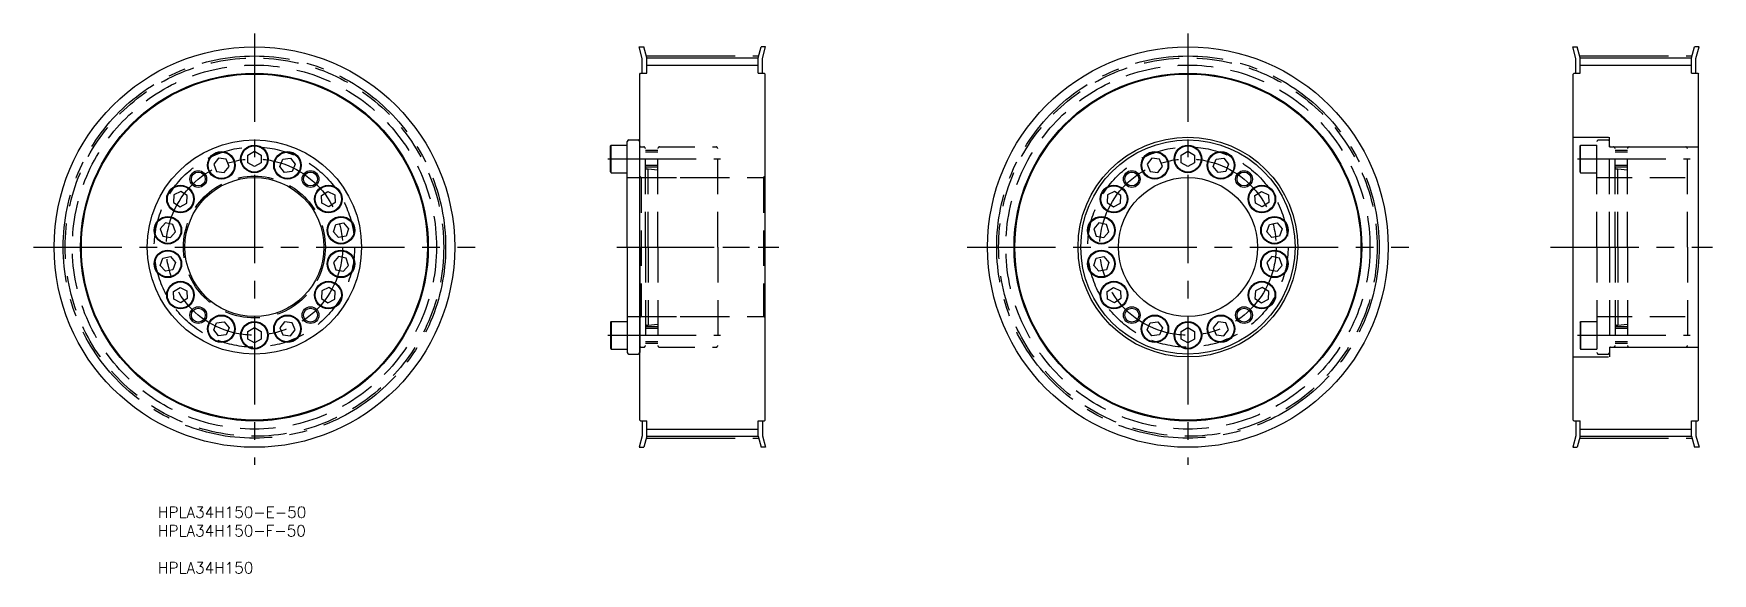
# Model space of a CAD drawing. Extents: x -30 to 574, y -15 to 179.
import ezdxf

# ---------------------------------------------------------------- set-up
doc = ezdxf.new("R2010")
doc.units = 0
doc.linetypes.add('CENTER', pattern=[50.8, 31.75, -6.35, 6.35, -6.35])
doc.linetypes.add('DASHED', pattern=[19.05, 12.7, -6.35])
doc.layers.get('0').update_dxf_attribs({"linetype": 'CONTINUOUS'})
doc.layers.add('CENTER', color=1, linetype='CENTER')
doc.styles.add('MISUMI', font='txt.shx')

# ---------------------------------------------------------------- blocks, each defined once
blk = doc.blocks.new('*U6')
at = {"color": 7, "linetype": 'CONTINUOUS', "style": 'MISUMI'}
for s, p in [('HPLA34H150-E-50', (15.05, 4.8)), ('HPLA34H150-F-50', (15.05, -1.87)), ('HPLA34H150', (15.05, -15.2))]:
    blk.add_text(s, height=4, dxfattribs=at).set_placement(p)

msp = doc.modelspace()

# ---------------------------------------------------------------- linework, layer by layer
at = {"color": 7, "linetype": 'CONTINUOUS'}
for p, q in [((189.16, 169.97), (188.05, 174.14)), ((188.05, 174.14), (189.7, 174.14)), ((189.16, 164.64), (189.16, 169.97)), ((190.76, 170.18), (189.7, 174.14)), ((190.76, 170.18), (230.76, 170.18)), ((190.76, 164.64), (190.76, 170.18)), ((230.76, 170.18), (231.83, 174.14)), ((230.76, 164.64), (230.76, 170.18)), ((233.48, 174.14), (231.83, 174.14)), ((232.36, 169.97), (233.48, 174.14)), ((232.36, 164.64), (232.36, 169.97)), ((524.71, 169.97), (523.6, 174.14)), ((523.6, 174.14), (525.25, 174.14)), ((524.71, 164.64), (524.71, 169.97)), ((526.31, 170.18), (525.25, 174.14)), ((526.31, 170.18), (566.31, 170.18)), ((526.31, 164.64), (526.31, 170.18)), ((566.31, 170.18), (567.38, 174.14)), ((566.31, 164.64), (566.31, 170.18)), ((569.03, 174.14), (567.38, 174.14)), ((567.91, 169.97), (569.03, 174.14)), ((567.91, 164.64), (567.91, 169.97)), ((188.26, 164.34), (188.56, 164.64)), ((188.26, 39.94), (188.26, 164.34)), ((188.56, 164.64), (190.76, 164.64)), ((230.76, 164.64), (232.96, 164.64)), ((232.96, 164.64), (233.26, 164.34)), ((233.26, 39.94), (233.26, 164.34)), ((523.81, 164.34), (524.11, 164.64)), ((523.81, 39.94), (523.81, 164.34)), ((524.11, 164.64), (526.31, 164.64)), ((566.31, 164.64), (568.51, 164.64)), ((568.51, 164.64), (568.81, 164.34)), ((568.81, 39.94), (568.81, 164.34)), ((183.76, 102.14), (183.76, 140.04)), ((184.36, 140.64), (187.66, 140.64)), ((188.26, 102.14), (188.26, 140.04)), ((36.81, 134.11), (35.11, 131.92)), ((39.56, 133.72), (36.81, 134.11)), ((38.19, 133.91), (38.19, 133.91)), ((38.87, 133.82), (38.87, 133.82)), ((40.6, 131.15), (39.56, 133.72)), ((47.33, 135.23), (49.73, 136.62)), ((47.33, 132.46), (47.33, 135.23)), ((49.73, 136.62), (52.13, 135.23)), ((52.13, 135.23), (52.13, 132.46)), ((58.86, 131.15), (59.9, 133.72)), ((59.9, 133.72), (62.64, 134.11)), ((62.64, 134.11), (64.35, 131.92)), ((177.76, 138.55), (177.91, 138.79)), ((177.76, 129.14), (177.76, 138.55)), ((177.91, 128.89), (177.91, 138.79)), ((177.91, 138.79), (183.76, 138.79)), ((183.76, 128.89), (183.76, 138.79)), ((183.76, 130.84), (183.76, 136.84)), ((372.36, 134.11), (370.66, 131.92)), ((375.11, 133.72), (372.36, 134.11)), ((373.74, 133.91), (373.74, 133.91)), ((374.42, 133.82), (374.42, 133.82)), ((376.15, 131.15), (375.11, 133.72)), ((382.88, 135.23), (385.28, 136.62)), ((382.88, 132.46), (382.88, 135.23)), ((385.28, 136.62), (387.68, 135.23)), ((387.68, 135.23), (387.68, 132.46)), ((394.41, 131.15), (395.45, 133.72)), ((395.45, 133.72), (398.19, 134.11)), ((398.19, 134.11), (399.9, 131.92)), ((35.11, 131.92), (36.15, 129.35)), ((36.15, 129.35), (38.89, 128.97)), ((38.89, 128.97), (40.6, 131.15)), ((49.73, 131.07), (47.33, 132.46)), ((52.13, 132.46), (49.73, 131.07)), ((60.56, 128.97), (58.86, 131.15)), ((63.31, 129.35), (60.56, 128.97)), ((64.35, 131.92), (63.31, 129.35)), ((177.76, 129.14), (177.91, 128.89)), ((177.91, 128.89), (183.76, 128.89)), ((370.66, 131.92), (371.7, 129.35)), ((371.7, 129.35), (374.44, 128.97)), ((374.44, 128.97), (376.15, 131.15)), ((385.28, 131.07), (382.88, 132.46)), ((387.68, 132.46), (385.28, 131.07)), ((396.11, 128.97), (394.41, 131.15)), ((398.86, 129.35), (396.11, 128.97)), ((399.9, 131.92), (398.86, 129.35)), ((20.82, 120.92), (20.67, 118.15)), ((23.29, 122.18), (20.82, 120.92)), ((25.61, 120.67), (23.29, 122.18)), ((73.84, 120.67), (76.17, 122.18)), ((76.17, 122.18), (78.64, 120.92)), ((78.64, 120.92), (78.78, 118.15)), ((356.37, 120.92), (356.22, 118.15)), ((358.84, 122.18), (356.37, 120.92)), ((361.16, 120.67), (358.84, 122.18)), ((409.39, 120.67), (411.72, 122.18)), ((411.72, 122.18), (414.19, 120.92)), ((414.19, 120.92), (414.33, 118.15)), ((20.67, 118.15), (23, 116.64)), ((23, 116.64), (25.47, 117.9)), ((25.47, 117.9), (25.61, 120.67)), ((73.99, 117.9), (73.84, 120.67)), ((76.46, 116.64), (73.99, 117.9)), ((78.78, 118.15), (76.46, 116.64)), ((356.22, 118.15), (358.55, 116.64)), ((358.55, 116.64), (361.02, 117.9)), ((361.02, 117.9), (361.16, 120.67)), ((409.54, 117.9), (409.39, 120.67)), ((412.01, 116.64), (409.54, 117.9)), ((414.33, 118.15), (412.01, 116.64)), ((17.71, 110.81), (15.89, 108.72)), ((15.89, 108.72), (16.79, 106.1)), ((20.43, 110.28), (17.71, 110.81)), ((21.33, 107.66), (20.43, 110.28)), ((78.13, 107.66), (79.03, 110.28)), ((79.03, 110.28), (81.75, 110.81)), ((81.75, 110.81), (83.57, 108.72)), ((83.57, 108.72), (82.66, 106.1)), ((353.26, 110.81), (351.44, 108.72)), ((351.44, 108.72), (352.34, 106.1)), ((355.98, 110.28), (353.26, 110.81)), ((356.88, 107.66), (355.98, 110.28)), ((413.67, 107.66), (414.58, 110.28)), ((414.58, 110.28), (417.3, 110.81)), ((417.3, 110.81), (419.12, 108.72)), ((419.12, 108.72), (418.21, 106.1)), ((16.79, 106.1), (19.51, 105.57)), ((19.51, 105.57), (21.33, 107.66)), ((79.94, 105.57), (78.13, 107.66)), ((82.66, 106.1), (79.94, 105.57)), ((352.34, 106.1), (355.06, 105.57)), ((355.06, 105.57), (356.88, 107.66)), ((415.49, 105.57), (413.67, 107.66)), ((418.21, 106.1), (415.49, 105.57)), ((15.89, 95.57), (16.79, 98.19)), ((16.79, 98.19), (19.51, 98.72)), ((19.51, 98.72), (21.33, 96.62)), ((21.33, 96.62), (20.43, 94)), ((79.94, 98.72), (78.13, 96.62)), ((78.13, 96.62), (79.03, 94)), ((82.66, 98.19), (79.94, 98.72)), ((83.57, 95.57), (82.66, 98.19)), ((183.76, 102.14), (183.76, 64.24)), ((188.26, 102.14), (188.26, 64.24)), ((351.44, 95.57), (352.34, 98.19)), ((352.34, 98.19), (355.06, 98.72)), ((355.06, 98.72), (356.88, 96.62)), ((356.88, 96.62), (355.98, 94)), ((415.49, 98.72), (413.67, 96.62)), ((413.67, 96.62), (414.58, 94)), ((418.21, 98.19), (415.49, 98.72)), ((419.12, 95.57), (418.21, 98.19)), ((17.71, 93.48), (15.89, 95.57)), ((20.43, 94), (17.71, 93.48)), ((79.03, 94), (81.75, 93.48)), ((81.75, 93.48), (83.57, 95.57)), ((353.26, 93.48), (351.44, 95.57)), ((355.98, 94), (353.26, 93.48)), ((414.58, 94), (417.3, 93.48)), ((417.3, 93.48), (419.12, 95.57)), ((20.67, 86.14), (23, 87.65)), ((20.82, 83.37), (20.67, 86.14)), ((23, 87.65), (25.47, 86.39)), ((25.47, 86.39), (25.61, 83.62)), ((73.99, 86.39), (73.84, 83.62)), ((76.46, 87.65), (73.99, 86.39)), ((78.78, 86.14), (76.46, 87.65)), ((78.64, 83.37), (78.78, 86.14)), ((356.22, 86.14), (358.55, 87.65)), ((356.37, 83.37), (356.22, 86.14)), ((358.55, 87.65), (361.02, 86.39)), ((361.02, 86.39), (361.16, 83.62)), ((409.54, 86.39), (409.39, 83.62)), ((412.01, 87.65), (409.54, 86.39)), ((414.33, 86.14), (412.01, 87.65)), ((414.19, 83.37), (414.33, 86.14)), ((23.29, 82.11), (20.82, 83.37)), ((25.61, 83.62), (23.29, 82.11)), ((73.84, 83.62), (76.17, 82.11)), ((76.17, 82.11), (78.64, 83.37)), ((358.84, 82.11), (356.37, 83.37)), ((361.16, 83.62), (358.84, 82.11)), ((409.39, 83.62), (411.72, 82.11)), ((411.72, 82.11), (414.19, 83.37)), ((35.11, 72.37), (36.15, 74.94)), ((36.15, 74.94), (38.89, 75.32)), ((38.89, 75.32), (40.6, 73.14)), ((40.6, 73.14), (39.56, 70.57)), ((47.33, 71.83), (49.73, 73.22)), ((49.73, 73.22), (52.13, 71.83)), ((60.56, 75.32), (58.86, 73.14)), ((58.86, 73.14), (59.9, 70.57)), ((63.31, 74.94), (60.56, 75.32)), ((64.35, 72.37), (63.31, 74.94)), ((177.76, 75.15), (177.91, 75.39)), ((177.76, 75.15), (177.76, 65.74)), ((177.91, 75.39), (177.91, 65.49)), ((177.91, 75.39), (183.76, 75.39)), ((183.76, 75.39), (183.76, 65.49)), ((183.76, 73.44), (183.76, 67.44)), ((370.66, 72.37), (371.7, 74.94)), ((371.7, 74.94), (374.44, 75.32)), ((374.44, 75.32), (376.15, 73.14)), ((376.15, 73.14), (375.11, 70.57)), ((382.88, 71.83), (385.28, 73.22)), ((385.28, 73.22), (387.68, 71.83)), ((396.11, 75.32), (394.41, 73.14)), ((394.41, 73.14), (395.45, 70.57)), ((398.86, 74.94), (396.11, 75.32)), ((399.9, 72.37), (398.86, 74.94)), ((36.81, 70.18), (35.11, 72.37)), ((39.56, 70.57), (36.81, 70.18)), ((47.33, 69.06), (47.33, 71.83)), ((49.73, 67.67), (47.33, 69.06)), ((52.13, 69.06), (49.73, 67.67)), ((52.13, 71.83), (52.13, 69.06)), ((59.9, 70.57), (62.64, 70.18)), ((62.64, 70.18), (64.35, 72.37)), ((372.36, 70.18), (370.66, 72.37)), ((375.11, 70.57), (372.36, 70.18)), ((382.88, 69.06), (382.88, 71.83)), ((385.28, 67.67), (382.88, 69.06)), ((387.68, 69.06), (385.28, 67.67)), ((387.68, 71.83), (387.68, 69.06)), ((395.45, 70.57), (398.19, 70.18)), ((398.19, 70.18), (399.9, 72.37)), ((177.76, 65.74), (177.91, 65.49)), ((177.91, 65.49), (183.76, 65.49)), ((184.36, 63.64), (187.66, 63.64)), ((188.26, 39.94), (188.56, 39.64)), ((188.56, 39.64), (190.76, 39.64)), ((189.16, 39.64), (189.16, 34.32)), ((190.76, 34.11), (190.76, 39.64)), ((230.76, 34.11), (230.76, 39.64)), ((230.76, 39.64), (232.96, 39.64)), ((232.36, 39.64), (232.36, 34.32)), ((232.96, 39.64), (233.26, 39.94)), ((523.81, 39.94), (524.11, 39.64)), ((524.11, 39.64), (526.31, 39.64)), ((524.71, 39.64), (524.71, 34.32)), ((526.31, 34.11), (526.31, 39.64)), ((566.31, 34.11), (566.31, 39.64)), ((566.31, 39.64), (568.51, 39.64)), ((567.91, 39.64), (567.91, 34.32)), ((568.51, 39.64), (568.81, 39.94)), ((189.16, 34.32), (188.05, 30.14)), ((190.76, 34.11), (189.7, 30.14)), ((190.76, 34.11), (230.76, 34.11)), ((230.76, 34.11), (231.83, 30.14)), ((232.36, 34.32), (233.48, 30.14)), ((524.71, 34.32), (523.6, 30.14)), ((526.31, 34.11), (525.25, 30.14)), ((526.31, 34.11), (566.31, 34.11)), ((566.31, 34.11), (567.38, 30.14)), ((567.91, 34.32), (569.03, 30.14)), ((188.05, 30.14), (189.7, 30.14)), ((233.48, 30.14), (231.83, 30.14)), ((523.6, 30.14), (525.25, 30.14)), ((569.03, 30.14), (567.38, 30.14))]:
    msp.add_line(p, q, dxfattribs=at)
at = {"color": 3, "linetype": 'CONTINUOUS'}
for p, q in [((190.76, 167.59), (230.76, 167.59)), ((526.31, 167.59), (566.31, 167.59)), ((190.76, 36.7), (230.76, 36.7)), ((526.31, 36.7), (566.31, 36.7))]:
    msp.add_line(p, q, dxfattribs=at)
at = {"color": 3, "linetype": 'DASHED'}
for p, q in [((523.81, 141.64), (536.81, 141.64)), ((532.31, 102.14), (532.31, 140.04)), ((532.91, 140.64), (536.21, 140.64)), ((536.81, 138.14), (536.81, 141.64)), ((536.81, 102.14), (536.81, 140.04)), ((188.67, 138.14), (189.66, 138.14)), ((190.26, 102.14), (190.26, 137.54)), ((194.76, 136.84), (190.26, 136.84)), ((194.76, 136.24), (190.26, 136.24)), ((194.76, 102.14), (194.76, 137.54)), ((195.36, 138.14), (215.66, 138.14)), ((216.26, 102.14), (216.26, 137.54)), ((526.31, 138.55), (526.45, 138.79)), ((526.31, 129.14), (526.31, 138.55)), ((526.45, 128.89), (526.45, 138.79)), ((526.45, 138.79), (532.31, 138.79)), ((532.31, 128.89), (532.31, 138.79)), ((532.31, 130.84), (532.31, 136.84)), ((536.81, 138.14), (568.81, 138.14)), ((537.22, 138.14), (538.21, 138.14)), ((538.81, 102.14), (538.81, 137.54)), ((543.31, 136.84), (538.81, 136.84)), ((543.31, 136.24), (538.81, 136.24)), ((543.31, 102.14), (543.31, 137.54)), ((543.91, 138.14), (564.21, 138.14)), ((564.81, 102.14), (564.81, 137.54)), ((183.76, 127.14), (216.26, 127.14)), ((188.26, 127.64), (188.76, 127.14)), ((188.76, 127.14), (232.76, 127.14)), ((188.76, 127.14), (188.76, 77.14)), ((194.76, 131.44), (190.26, 131.44)), ((194.76, 130.84), (190.26, 130.84)), ((190.67, 130.26), (191.26, 130.26)), ((191.26, 102.14), (191.26, 130.26)), ((191.26, 130.26), (194.76, 129.87)), ((233.26, 127.64), (232.76, 127.14)), ((232.76, 127.14), (232.76, 77.14)), ((526.31, 129.14), (526.45, 128.89)), ((526.45, 128.89), (532.31, 128.89)), ((532.31, 127.14), (564.81, 127.14)), ((543.31, 131.44), (538.81, 131.44)), ((543.31, 130.84), (538.81, 130.84)), ((539.22, 130.26), (539.81, 130.26)), ((539.81, 102.14), (539.81, 130.26)), ((539.81, 130.26), (543.31, 129.87)), ((190.26, 102.14), (190.26, 66.74)), ((191.26, 102.14), (191.26, 74.03)), ((194.76, 102.14), (194.76, 66.74)), ((216.26, 102.14), (216.26, 66.74)), ((532.31, 102.14), (532.31, 64.24)), ((536.81, 102.14), (536.81, 64.24)), ((538.81, 102.14), (538.81, 66.74)), ((539.81, 102.14), (539.81, 74.03)), ((543.31, 102.14), (543.31, 66.74)), ((564.81, 102.14), (564.81, 66.74)), ((183.76, 77.14), (216.26, 77.14)), ((188.26, 76.64), (188.76, 77.14)), ((188.76, 77.14), (232.76, 77.14)), ((194.76, 73.44), (190.26, 73.44)), ((194.76, 72.84), (190.26, 72.84)), ((190.67, 74.03), (191.26, 74.03)), ((191.26, 74.03), (194.76, 74.42)), ((233.26, 76.64), (232.76, 77.14)), ((526.31, 75.15), (526.45, 75.39)), ((526.31, 75.15), (526.31, 65.74)), ((526.45, 75.39), (526.45, 65.49)), ((526.45, 75.39), (532.31, 75.39)), ((532.31, 77.14), (564.81, 77.14)), ((532.31, 75.39), (532.31, 65.49)), ((532.31, 73.44), (532.31, 67.44)), ((543.31, 73.44), (538.81, 73.44)), ((543.31, 72.84), (538.81, 72.84)), ((539.22, 74.03), (539.81, 74.03)), ((539.81, 74.03), (543.31, 74.42)), ((194.76, 68.04), (190.26, 68.04)), ((194.76, 67.44), (190.26, 67.44)), ((543.31, 68.04), (538.81, 68.04)), ((543.31, 67.44), (538.81, 67.44)), ((188.67, 66.14), (189.66, 66.14)), ((195.36, 66.14), (215.66, 66.14)), ((523.81, 62.64), (536.81, 62.64)), ((526.31, 65.74), (526.45, 65.49)), ((526.45, 65.49), (532.31, 65.49)), ((532.91, 63.64), (536.21, 63.64)), ((536.81, 66.14), (536.81, 62.64)), ((536.81, 66.14), (568.81, 66.14)), ((537.22, 66.14), (538.21, 66.14)), ((543.91, 66.14), (564.21, 66.14))]:
    msp.add_line(p, q, dxfattribs=at)
at = {"color": 7, "linetype": 'CONTINUOUS'}
for centre, radius in [((49.73, 102.14), 72), ((385.28, 102.14), 72), ((49.73, 102.14), 62.5), ((49.73, 102.14), 62.2), ((385.28, 102.14), 62.5), ((385.28, 102.14), 62.2), ((49.73, 102.14), 38.5), ((385.28, 102.14), 39.5), ((385.28, 102.14), 38.5), ((37.85, 131.54), 4.95), ((37.85, 131.54), 4.71), ((49.73, 133.84), 4.95), ((49.73, 133.84), 4.71), ((61.6, 131.54), 4.95), ((61.6, 131.54), 4.71), ((373.4, 131.54), 4.95), ((373.4, 131.54), 4.71), ((385.28, 133.84), 4.95), ((385.28, 133.84), 4.71), ((397.15, 131.54), 4.95), ((397.15, 131.54), 4.71), ((49.73, 102.14), 25), ((29.56, 126.61), 2.5), ((69.89, 126.61), 2.5), ((385.28, 102.14), 25), ((365.11, 126.61), 3), ((365.11, 126.61), 2.5), ((405.44, 126.61), 3), ((405.44, 126.61), 2.5), ((23.14, 119.41), 4.95), ((23.14, 119.41), 4.71), ((76.31, 119.41), 4.95), ((76.31, 119.41), 4.71), ((358.69, 119.41), 4.95), ((358.69, 119.41), 4.71), ((411.86, 119.41), 4.95), ((411.86, 119.41), 4.71), ((18.61, 108.19), 4.95), ((18.61, 108.19), 4.71), ((80.85, 108.19), 4.95), ((80.85, 108.19), 4.71), ((354.16, 108.19), 4.95), ((354.16, 108.19), 4.71), ((416.39, 108.19), 4.95), ((416.39, 108.19), 4.71), ((18.61, 96.1), 4.95), ((18.61, 96.1), 4.71), ((80.85, 96.1), 4.95), ((80.85, 96.1), 4.71), ((354.16, 96.1), 4.95), ((354.16, 96.1), 4.71), ((416.39, 96.1), 4.95), ((416.39, 96.1), 4.71), ((23.14, 84.88), 4.95), ((23.14, 84.88), 4.71), ((76.31, 84.88), 4.95), ((76.31, 84.88), 4.71), ((358.69, 84.88), 4.95), ((358.69, 84.88), 4.71), ((411.86, 84.88), 4.95), ((411.86, 84.88), 4.71), ((29.56, 77.68), 2.5), ((69.89, 77.68), 2.5), ((365.11, 77.68), 3), ((365.11, 77.68), 2.5), ((405.44, 77.68), 3), ((405.44, 77.68), 2.5), ((37.85, 72.75), 4.95), ((37.85, 72.75), 4.71), ((49.73, 70.44), 4.95), ((49.73, 70.44), 4.71), ((61.6, 72.75), 4.95), ((61.6, 72.75), 4.71), ((373.4, 72.75), 4.95), ((373.4, 72.75), 4.71), ((385.28, 70.44), 4.95), ((385.28, 70.44), 4.71), ((397.15, 72.75), 4.95), ((397.15, 72.75), 4.71)]:
    msp.add_circle(centre, radius, dxfattribs=at)
at = {"color": 3, "linetype": 'DASHED'}
for centre, radius in [((49.73, 102.14), 68.03), ((385.28, 102.14), 68.03), ((49.73, 102.14), 65.44), ((385.28, 102.14), 65.44), ((49.73, 102.14), 36), ((385.28, 102.14), 36), ((49.73, 102.14), 25.5)]:
    msp.add_circle(centre, radius, dxfattribs=at)
at = {"color": 3}
for centre in [(29.56, 126.61), (69.89, 126.61), (29.56, 77.68), (69.89, 77.68)]:
    msp.add_circle(centre, 3, dxfattribs=at)
at = {"color": 7, "linetype": 'CONTINUOUS'}
for centre, start, end in [((184.36, 140.04), 90, 180), ((187.66, 140.04), 0, 90), ((184.36, 64.24), 179.99855, 269.99854), ((187.66, 64.24), 270, 0)]:
    msp.add_arc(centre, 0.6, start, end, dxfattribs=at)
at = {"color": 3, "linetype": 'DASHED'}
for centre, radius, start, end in [((532.91, 140.04), 0.6, 90, 180), ((536.21, 140.04), 0.6, 0, 90), ((188.67, 138.55), 0.41, 180, 270), ((189.66, 137.54), 0.6, 0, 90), ((195.36, 137.54), 0.6, 90, 180), ((215.66, 137.54), 0.6, 0, 90), ((537.22, 138.55), 0.41, 180, 270), ((538.21, 137.54), 0.6, 0, 90), ((543.91, 137.54), 0.6, 90, 180), ((564.21, 137.54), 0.6, 0, 90), ((190.67, 130.67), 0.41, 180, 270), ((539.22, 130.67), 0.41, 180, 270), ((190.67, 73.62), 0.41, 90, 180), ((539.22, 73.62), 0.41, 90, 180), ((189.66, 66.74), 0.6, 270, 0), ((195.36, 66.74), 0.6, 180, 270), ((215.66, 66.74), 0.6, 270, 0), ((538.21, 66.74), 0.6, 270, 0), ((543.91, 66.74), 0.6, 180, 270), ((564.21, 66.74), 0.6, 270, 0), ((188.67, 65.73), 0.41, 90, 180), ((532.91, 64.24), 0.6, 179.99855, 269.99854), ((536.21, 64.24), 0.6, 270, 0), ((537.22, 65.73), 0.41, 90, 180)]:
    msp.add_arc(centre, radius, start, end, dxfattribs=at)
at = {"layer": 'CENTER', "color": 1, "linetype": 'CENTER'}
for p, q in [((49.73, 178.91), (49.73, 23.88)), ((385.28, 178.91), (385.28, 23.88)), ((190.76, 170.87), (230.76, 170.87)), ((526.31, 170.87), (566.31, 170.87)), ((176.76, 133.84), (217.26, 133.84)), ((525.31, 133.84), (565.81, 133.84)), ((-29.65, 102.14), (129.09, 102.14)), ((180.02, 102.14), (238.26, 102.14)), ((183.26, 102.14), (238.26, 102.14)), ((305.89, 102.14), (464.64, 102.14)), ((515.57, 102.14), (573.81, 102.14)), ((176.76, 70.44), (217.26, 70.44)), ((525.31, 70.44), (565.81, 70.44)), ((190.76, 33.42), (230.76, 33.42)), ((526.31, 33.42), (566.31, 33.42))]:
    msp.add_line(p, q, dxfattribs=at)
for centre, radius in [((49.73, 102.14), 68.72), ((385.28, 102.14), 68.72), ((49.73, 102.14), 31.7), ((385.28, 102.14), 31.7)]:
    msp.add_circle(centre, radius, dxfattribs=at)

# ---------------------------------------------------------------- block references
at = {"color": 7, "linetype": 'CONTINUOUS'}
msp.add_blockref('*U6', (0, 0), dxfattribs=at)

doc.saveas('drawing.dxf')
